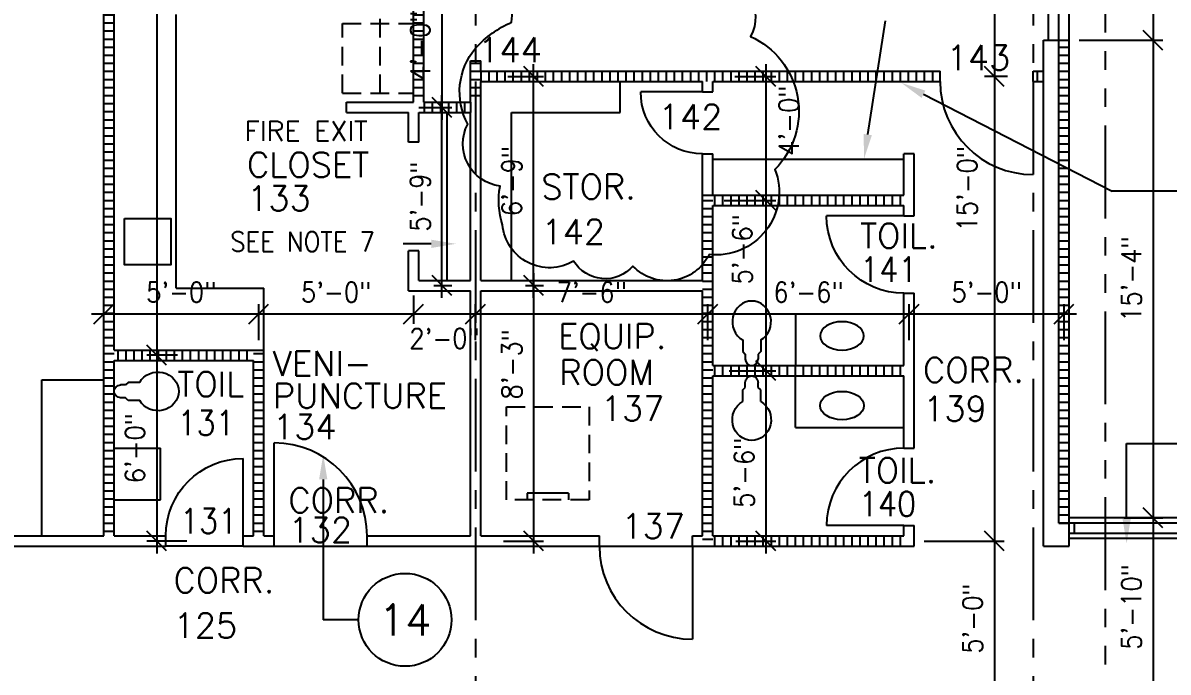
# Model space of a CAD drawing. Header units: inches. Extents: x 0 to 3828, y 0 to 2820.
# Drawn here: x 1395.7 to 1839.3, y 2059.2 to 2310.8 of the extents above; entities that cross this region are included whole.
import ezdxf
from ezdxf.enums import TextEntityAlignment as Align

# ---------------------------------------------------------------- set-up
doc = ezdxf.new("R2010")
doc.units = ezdxf.units.IN
doc.header["$LTSCALE"] = 28.8
doc.header["$MEASUREMENT"] = 0
for name, pattern in [('CENTER', [2, 1.25, -0.25, 0.25, -0.25]), ('HIDDEN', [0.375, 0.25, -0.125]), ('PHANTOM', [2.5, 1.25, -0.25, 0.25, -0.25, 0.25, -0.25])]:
    doc.linetypes.add(name, pattern=pattern)
for name, color, linetype in [('A-ANNO-DIMS', 1, 'Continuous'), ('A-ANNO-TEXT', 7, 'Continuous'), ('A-DOOR', 6, 'Continuous'), ('A-FLOR-FURN', 74, 'Continuous'), ('A-FLOR-SAN', 201, 'Continuous'), ('A-GLAZ', 5, 'Continuous'), ('A-GRID', 1, 'CENTER'), ('A-WALL', 4, 'Continuous'), ('A-WALL-PATT', 9, 'Continuous'), ('ALL-ELSE', 31, 'Continuous')]:
    doc.layers.add(name, color=color, linetype=linetype)
doc.styles.add('RS', font='romans.shx', dxfattribs={"width": 0.9})
doc.dimstyles.new('RS', dxfattribs={"dimtxt": 0.18, "dimasz": 0.18, "dimexe": 0.18, "dimexo": 0.0625, "dimgap": 0.09, "dimtad": 0, "dimtih": 1, "dimtoh": 1, "dimdec": 4, "dimzin": 0, "dimdsep": 46, "dimtxsty": 'RS', "dimcen": 0.09, "dimclrt": 7, "dimadec": 0, "dimazin": 0, "dimtfac": 1, "dimtdec": 4, "dimtofl": 0, "dimtmove": 0, "dimatfit": 3, "dimfxl": 0, "dimtolj": 1, "dimtzin": 0, "dimarcsym": 0})
doc.dimstyles.get("Standard").update_dxf_attribs({"dimtxt": 0.18, "dimasz": 0.18, "dimexe": 0.18, "dimexo": 0.0625, "dimgap": 0.09, "dimtad": 0, "dimtih": 1, "dimtoh": 1, "dimdec": 4, "dimzin": 0, "dimdsep": 46, "dimtxsty": 'Standard', "dimcen": 0.09, "dimadec": 0, "dimazin": 0, "dimtfac": 1, "dimtdec": 4, "dimtofl": 0, "dimtmove": 0, "dimatfit": 3, "dimfxl": 0, "dimtolj": 1, "dimtzin": 0, "dimarcsym": 0})
pattern_1 = [(180, (-655, -83), (-7e-16, -3.125), [])]
pattern_2 = [(90, (-655, -83), (-3.125, 7e-16), [])]

# ---------------------------------------------------------------- blocks, each defined once
blk = doc.blocks.new('C006')
blk.add_line((0, 0), (0, 36))
blk.add_arc((0, 0), 36, 0, 90)
blk = doc.blocks.new('C005')
blk.add_line((0, 0), (0, 29.98))
blk.add_arc((0, 0), 30, 0, 90)
blk = doc.blocks.new('C010')
for p, q in [((-3.5, 9.92), (-3.5, 5.46)), ((3.5, 9.92), (3.5, 5.46)), ((-3.5, 5.46), (-2.5, 4.46)), ((-2.5, 4.46), (-2.5, 2.5)), ((3.5, 5.46), (2.5, 4.46)), ((2.5, 4.46), (2.5, 2.5))]:
    blk.add_line(p, q)
blk.add_arc((0, 2.5), 2.5, 180, 0)
blk.add_ellipse((0, 17), major_axis=(0, 8), ratio=0.9375, start_param=3.627111, end_param=8.93926)
blk = doc.blocks.new('C002')
blk.add_circle((0, 0), 18)
blk = doc.blocks.new('*D67')
at = {"layer": 'A-ANNO-DIMS', "color": 0}
for p, q in [((1775.84, 2468.16), (1768.16, 2475.84)), ((1772, 2476.8), (1772, 2285.2)), ((1777.26, 2472), (1768.16, 2472)), ((1775.84, 2286.16), (1768.16, 2293.84))]:
    blk.add_line(p, q, dxfattribs=at)
at = {"layer": 'Defpoints', "color": 0}
for p in [(1781.1, 2472), (1772, 2290), (1772, 2290)]:
    blk.add_point(p, dxfattribs=at)
at = {"layer": 'A-ANNO-DIMS', "color": 7, "insert": (1763.59, 2381), "char_height": 7.68, "attachment_point": 5, "rotation": 90, "style": 'RS'}
blk.add_mtext('\\A1;15\'-0"', dxfattribs=at)
blk = doc.blocks.new('*D68')
at = {"layer": 'A-ANNO-DIMS', "color": 0}
for p, q in [((1775.84, 2286.16), (1768.16, 2293.84)), ((1772, 2294.8), (1772, 2105.2)), ((1777.16, 2290), (1768.16, 2290)), ((1775.84, 2106.16), (1768.16, 2113.84)), ((1744.84, 2110), (1775.84, 2110))]:
    blk.add_line(p, q, dxfattribs=at)
at = {"layer": 'Defpoints', "color": 0}
for p in [(1781, 2290), (1741, 2110), (1772, 2110)]:
    blk.add_point(p, dxfattribs=at)
at = {"layer": 'A-ANNO-DIMS', "color": 7, "insert": (1761.49, 2246.5), "char_height": 7.68, "attachment_point": 5, "rotation": 90, "style": 'RS'}
blk.add_mtext('\\A1;15\'-0"', dxfattribs=at)
blk = doc.blocks.new('*D69')
at = {"layer": 'A-ANNO-DIMS', "color": 0}
for p, q in [((1423.16, 2194.16), (1430.84, 2201.84)), ((1483.16, 2194.16), (1490.84, 2201.84)), ((1487, 2187.84), (1487, 2201.84)), ((1422.2, 2198), (1491.8, 2198))]:
    blk.add_line(p, q, dxfattribs=at)
at = {"layer": 'Defpoints', "color": 0}
for p in [(1427, 2198), (1487, 2198), (1487, 2184)]:
    blk.add_point(p, dxfattribs=at)
at = {"layer": 'A-ANNO-DIMS', "color": 7, "insert": (1457, 2206.41), "char_height": 7.68, "attachment_point": 5, "style": 'RS'}
blk.add_mtext('\\A1;5\'-0"', dxfattribs=at)
blk = doc.blocks.new('*D70')
at = {"layer": 'A-ANNO-DIMS', "color": 0}
for p, q in [((1547, 2205.16), (1547, 2194.16)), ((1483.16, 2194.16), (1490.84, 2201.84)), ((1487, 2187.84), (1487, 2201.84)), ((1543.16, 2194.16), (1550.84, 2201.84)), ((1482.2, 2198), (1551.8, 2198))]:
    blk.add_line(p, q, dxfattribs=at)
at = {"layer": 'Defpoints', "color": 0}
for p in [(1547, 2209), (1547, 2198), (1487, 2184)]:
    blk.add_point(p, dxfattribs=at)
at = {"layer": 'A-ANNO-DIMS', "color": 7, "insert": (1517, 2206.41), "char_height": 7.68, "attachment_point": 5, "style": 'RS'}
blk.add_mtext('\\A1;5\'-0"', dxfattribs=at)
blk = doc.blocks.new('*D71')
at = {"layer": 'A-ANNO-DIMS', "color": 0}
for p, q in [((1547, 2205.16), (1547, 2194.16)), ((1543.16, 2194.16), (1550.84, 2201.84)), ((1567.16, 2194.16), (1574.84, 2201.84)), ((1571, 2187.84), (1571, 2201.84)), ((1542.2, 2198), (1575.8, 2198))]:
    blk.add_line(p, q, dxfattribs=at)
at = {"layer": 'Defpoints', "color": 0}
for p in [(1547, 2209), (1571, 2198), (1571, 2184)]:
    blk.add_point(p, dxfattribs=at)
at = {"layer": 'A-ANNO-DIMS', "color": 7, "insert": (1559, 2188.5), "char_height": 7.68, "attachment_point": 5, "style": 'RS'}
blk.add_mtext('\\A1;2\'-0"', dxfattribs=at)
blk = doc.blocks.new('*D72')
at = {"layer": 'A-ANNO-DIMS', "color": 0}
for p, q in [((1567.16, 2194.16), (1574.84, 2201.84)), ((1571, 2187.84), (1571, 2201.84)), ((1657.16, 2194.16), (1664.84, 2201.84)), ((1661, 2187.84), (1661, 2201.84)), ((1566.2, 2198), (1665.8, 2198))]:
    blk.add_line(p, q, dxfattribs=at)
at = {"layer": 'Defpoints', "color": 0}
for p in [(1661, 2198), (1571, 2184), (1661, 2184)]:
    blk.add_point(p, dxfattribs=at)
at = {"layer": 'A-ANNO-DIMS', "color": 7, "insert": (1616, 2206.41), "char_height": 7.68, "attachment_point": 5, "style": 'RS'}
blk.add_mtext('\\A1;7\'-6"', dxfattribs=at)
blk = doc.blocks.new('*D73')
at = {"layer": 'A-ANNO-DIMS', "color": 0}
for p, q in [((1657.16, 2194.16), (1664.84, 2201.84)), ((1661, 2187.84), (1661, 2201.84)), ((1735.16, 2194.16), (1742.84, 2201.84)), ((1739, 2187.84), (1739, 2201.84)), ((1656.2, 2198), (1743.8, 2198))]:
    blk.add_line(p, q, dxfattribs=at)
at = {"layer": 'Defpoints', "color": 0}
for p in [(1739, 2198), (1661, 2184), (1739, 2184)]:
    blk.add_point(p, dxfattribs=at)
at = {"layer": 'A-ANNO-DIMS', "color": 7, "insert": (1700, 2206.41), "char_height": 7.68, "attachment_point": 5, "style": 'RS'}
blk.add_mtext('\\A1;6\'-6"', dxfattribs=at)
blk = doc.blocks.new('*D74')
at = {"layer": 'A-ANNO-DIMS', "color": 0}
for p, q in [((1735.16, 2194.16), (1742.84, 2201.84)), ((1739, 2187.84), (1739, 2201.84)), ((1795.16, 2194.16), (1802.84, 2201.84)), ((1799, 2187.84), (1799, 2201.84)), ((1734.2, 2198), (1803.8, 2198))]:
    blk.add_line(p, q, dxfattribs=at)
at = {"layer": 'Defpoints', "color": 0}
for p in [(1799, 2198), (1739, 2184), (1799, 2184)]:
    blk.add_point(p, dxfattribs=at)
at = {"layer": 'A-ANNO-DIMS', "color": 7, "insert": (1769, 2206.41), "char_height": 7.68, "attachment_point": 5, "style": 'RS'}
blk.add_mtext('\\A1;5\'-0"', dxfattribs=at)
blk = doc.blocks.new('*D75')
at = {"layer": 'A-ANNO-DIMS', "color": 0}
for p, q in [((1687.34, 2172.16), (1679.66, 2179.84)), ((1683.5, 2180.8), (1683.5, 2105.2)), ((1677.52, 2176), (1687.34, 2176)), ((1687.34, 2106.16), (1679.66, 2113.84)), ((1671.84, 2110), (1687.34, 2110))]:
    blk.add_line(p, q, dxfattribs=at)
at = {"layer": 'Defpoints', "color": 0}
for p in [(1673.68, 2176), (1668, 2110), (1683.5, 2110)]:
    blk.add_point(p, dxfattribs=at)
at = {"layer": 'A-ANNO-DIMS', "color": 7, "insert": (1675.09, 2136.5), "char_height": 7.68, "attachment_point": 5, "rotation": 90, "style": 'RS'}
blk.add_mtext('\\A1;5\'-6"', dxfattribs=at)
blk = doc.blocks.new('*D76')
at = {"layer": 'A-ANNO-DIMS', "color": 0}
for p, q in [((1687.34, 2238.16), (1679.66, 2245.84)), ((1683.5, 2246.8), (1683.5, 2171.2)), ((1674.94, 2242), (1687.34, 2242)), ((1687.34, 2172.16), (1679.66, 2179.84)), ((1669.26, 2176), (1687.34, 2176))]:
    blk.add_line(p, q, dxfattribs=at)
at = {"layer": 'Defpoints', "color": 0}
for p in [(1671.1, 2242), (1665.42, 2176), (1683.5, 2176)]:
    blk.add_point(p, dxfattribs=at)
at = {"layer": 'A-ANNO-DIMS', "color": 7, "insert": (1674.35, 2223.07), "char_height": 7.68, "attachment_point": 5, "rotation": 90, "style": 'RS'}
blk.add_mtext('\\A1;5\'-6"', dxfattribs=at)
blk = doc.blocks.new('*D77')
at = {"layer": 'A-ANNO-DIMS', "color": 0}
for p, q in [((1687.34, 2286.16), (1679.66, 2293.84)), ((1683.5, 2294.8), (1683.5, 2237.2)), ((1671.5, 2290), (1687.34, 2290)), ((1687.34, 2238.16), (1679.66, 2245.84)), ((1667.36, 2242), (1687.34, 2242))]:
    blk.add_line(p, q, dxfattribs=at)
at = {"layer": 'Defpoints', "color": 0}
for p in [(1667.66, 2290), (1663.52, 2242), (1683.5, 2242)]:
    blk.add_point(p, dxfattribs=at)
at = {"layer": 'A-ANNO-DIMS', "color": 7, "insert": (1692.37, 2272.9), "char_height": 7.68, "attachment_point": 5, "rotation": 90, "style": 'RS'}
blk.add_mtext('\\A1;4\'-0"', dxfattribs=at)
blk = doc.blocks.new('*D81')
at = {"layer": 'A-ANNO-DIMS', "color": 0}
for p, q in [((1597.34, 2205.16), (1589.66, 2212.84)), ((1593.5, 2213.8), (1593.5, 2105.2)), ((1590.37, 2209), (1597.34, 2209)), ((1597.34, 2106.16), (1589.66, 2113.84)), ((1581.84, 2110), (1597.34, 2110))]:
    blk.add_line(p, q, dxfattribs=at)
at = {"layer": 'Defpoints', "color": 0}
for p in [(1586.53, 2209), (1578, 2110), (1593.5, 2110)]:
    blk.add_point(p, dxfattribs=at)
at = {"layer": 'A-ANNO-DIMS', "color": 7, "insert": (1585.09, 2178.5), "char_height": 7.68, "attachment_point": 5, "rotation": 90, "style": 'RS'}
blk.add_mtext('\\A1;8\'-3"', dxfattribs=at)
blk = doc.blocks.new('*D82')
at = {"layer": 'A-ANNO-DIMS', "color": 0}
for p, q in [((1597.34, 2286.16), (1589.66, 2293.84)), ((1593.5, 2204.2), (1593.5, 2294.8)), ((1583.56, 2290), (1597.34, 2290)), ((1597.34, 2205.16), (1589.66, 2212.84)), ((1590.37, 2209), (1597.34, 2209))]:
    blk.add_line(p, q, dxfattribs=at)
at = {"layer": 'Defpoints', "color": 0}
for p in [(1579.72, 2290), (1593.5, 2290), (1586.53, 2209)]:
    blk.add_point(p, dxfattribs=at)
at = {"layer": 'A-ANNO-DIMS', "color": 7, "insert": (1585.09, 2249.5), "char_height": 7.68, "attachment_point": 5, "rotation": 90, "style": 'RS'}
blk.add_mtext('\\A1;6\'-9"', dxfattribs=at)
blk = doc.blocks.new('*D83')
at = {"layer": 'A-ANNO-DIMS', "color": 0}
for p, q in [((1561.84, 2274.16), (1554.16, 2281.84)), ((1558, 2204.2), (1558, 2282.8)), ((1549.07, 2278), (1561.84, 2278)), ((1561.84, 2205.16), (1554.16, 2212.84)), ((1554.87, 2209), (1561.84, 2209))]:
    blk.add_line(p, q, dxfattribs=at)
at = {"layer": 'Defpoints', "color": 0}
for p in [(1545.23, 2278), (1558, 2278), (1551.03, 2209)]:
    blk.add_point(p, dxfattribs=at)
at = {"layer": 'A-ANNO-DIMS', "color": 7, "insert": (1549.59, 2243.5), "char_height": 7.68, "attachment_point": 5, "rotation": 90, "style": 'RS'}
blk.add_mtext('\\A1;5\'-9"', dxfattribs=at)
blk = doc.blocks.new('*D90')
at = {"layer": 'A-ANNO-DIMS', "color": 0}
for p, q in [((1561.84, 2322.16), (1554.16, 2329.84)), ((1558, 2330.8), (1558, 2273.2)), ((1553.1, 2326), (1561.84, 2326)), ((1561.84, 2274.16), (1554.16, 2281.84)), ((1549.07, 2278), (1561.84, 2278))]:
    blk.add_line(p, q, dxfattribs=at)
at = {"layer": 'Defpoints', "color": 0}
for p in [(1549.26, 2326), (1545.23, 2278), (1558, 2278)]:
    blk.add_point(p, dxfattribs=at)
at = {"layer": 'A-ANNO-DIMS', "color": 7, "insert": (1549.59, 2302), "char_height": 7.68, "attachment_point": 5, "rotation": 90, "style": 'RS'}
blk.add_mtext('\\A1;4\'-0"', dxfattribs=at)
blk = doc.blocks.new('*D109')
at = {"layer": 'A-ANNO-DIMS', "color": 0}
for p, q in [((1451.34, 2468.16), (1443.66, 2475.84)), ((1447.5, 2476.8), (1447.5, 2177.2)), ((1463.56, 2472), (1443.66, 2472)), ((1451.34, 2178.16), (1443.66, 2185.84)), ((1455.5, 2182), (1443.66, 2182))]:
    blk.add_line(p, q, dxfattribs=at)
at = {"layer": 'Defpoints', "color": 0}
for p in [(1467.4, 2472), (1447.5, 2182), (1459.34, 2182)]:
    blk.add_point(p, dxfattribs=at)
at = {"layer": 'A-ANNO-DIMS', "color": 7, "insert": (1439.09, 2338.5), "char_height": 7.68, "attachment_point": 5, "rotation": 90, "style": 'RS'}
blk.add_mtext('\\A1;24\'-0"', dxfattribs=at)
blk = doc.blocks.new('*D110')
at = {"layer": 'A-ANNO-DIMS', "color": 0}
for p, q in [((1451.34, 2178.16), (1443.66, 2185.84)), ((1447.5, 2186.8), (1447.5, 2105.2)), ((1455.5, 2182), (1443.66, 2182)), ((1451.34, 2106.16), (1443.66, 2113.84)), ((1459.16, 2110), (1443.66, 2110))]:
    blk.add_line(p, q, dxfattribs=at)
at = {"layer": 'Defpoints', "color": 0}
for p in [(1459.34, 2182), (1447.5, 2110), (1463, 2110)]:
    blk.add_point(p, dxfattribs=at)
at = {"layer": 'A-ANNO-DIMS', "color": 7, "insert": (1439.09, 2146), "char_height": 7.68, "attachment_point": 5, "rotation": 90, "style": 'RS'}
blk.add_mtext('\\A1;6\'-0"', dxfattribs=at)
blk = doc.blocks.new('*D111')
at = {"layer": 'A-ANNO-DIMS', "color": 0}
for p, q in [((1837.34, 2468.16), (1829.66, 2475.84)), ((1833.5, 2476.8), (1833.5, 2299.2)), ((1804.84, 2472), (1837.34, 2472)), ((1837.34, 2300.16), (1829.66, 2307.84)), ((1804.84, 2304), (1837.34, 2304))]:
    blk.add_line(p, q, dxfattribs=at)
at = {"layer": 'Defpoints', "color": 0}
for p in [(1801, 2472), (1801, 2304), (1833.5, 2304)]:
    blk.add_point(p, dxfattribs=at)
at = {"layer": 'A-ANNO-DIMS', "color": 7, "insert": (1825.09, 2388), "char_height": 7.68, "attachment_point": 5, "rotation": 90, "style": 'RS'}
blk.add_mtext('\\A1;14\'-0"', dxfattribs=at)
blk = doc.blocks.new('*D112')
at = {"layer": 'A-ANNO-DIMS', "color": 0}
for p, q in [((1837.34, 2300.16), (1829.66, 2307.84)), ((1833.5, 2308.8), (1833.5, 2114.2)), ((1804.84, 2304), (1837.34, 2304)), ((1837.34, 2115.16), (1829.66, 2122.84)), ((1822.34, 2119), (1837.34, 2119))]:
    blk.add_line(p, q, dxfattribs=at)
at = {"layer": 'Defpoints', "color": 0}
for p in [(1801, 2304), (1818.5, 2119), (1833.5, 2119)]:
    blk.add_point(p, dxfattribs=at)
at = {"layer": 'A-ANNO-DIMS', "color": 7, "insert": (1825.09, 2211.5), "char_height": 7.68, "attachment_point": 5, "rotation": 90, "style": 'RS'}
blk.add_mtext('\\A1;15\'-4"', dxfattribs=at)
blk = doc.blocks.new('*D134')
at = {"layer": 'A-ANNO-DIMS', "color": 0}
for p, q in [((1775.84, 2106.16), (1768.16, 2113.84)), ((1772, 2114.8), (1772, 2045.2)), ((1744.84, 2110), (1775.84, 2110)), ((1744.84, 2050), (1775.84, 2050)), ((1775.84, 2046.16), (1768.16, 2053.84))]:
    blk.add_line(p, q, dxfattribs=at)
at = {"layer": 'Defpoints', "color": 0}
for p in [(1741, 2110), (1741, 2050), (1772, 2050)]:
    blk.add_point(p, dxfattribs=at)
at = {"layer": 'A-ANNO-DIMS', "color": 7, "insert": (1763.59, 2080), "char_height": 7.68, "attachment_point": 5, "rotation": 90, "style": 'RS'}
blk.add_mtext('\\A1;5\'-0"', dxfattribs=at)
blk = doc.blocks.new('_OBLIQUE')
at = {"color": 0, "linetype": 'ByBlock', "lineweight": -2}
blk.add_line((-0.5, -0.5), (0.5, 0.5), dxfattribs=at)
blk = doc.blocks.new('*D144')
at = {"layer": 'A-ANNO-DIMS', "color": 0}
for p, q in [((1822.34, 2119), (1837.34, 2119)), ((1833.5, 2119), (1833.5, 2050)), ((1844.16, 2050), (1829.66, 2050))]:
    blk.add_line(p, q, dxfattribs=at)
at = {"layer": 'Defpoints', "color": 0}
for p in [(1818.5, 2119), (1833.5, 2050), (1848, 2050)]:
    blk.add_point(p, dxfattribs=at)
at = {"layer": 'A-ANNO-DIMS', "color": 0, "xscale": 7.68, "yscale": 7.68, "zscale": 7.68}
for p, rotation in [((1833.5, 2119), 90), ((1833.5, 2050), 270)]:
    blk.add_blockref('_OBLIQUE', p, dxfattribs=dict(at, rotation=rotation))
at = {"layer": 'A-ANNO-DIMS', "color": 7, "insert": (1825.09, 2084.5), "char_height": 7.68, "attachment_point": 5, "rotation": 90, "style": 'RS'}
blk.add_mtext('\\A1;5\'-10"', dxfattribs=at)

msp = doc.modelspace()

# ---------------------------------------------------------------- hatches: boundary and pattern name
at = {"layer": 'A-WALL-PATT'}
h = msp.add_hatch(dxfattribs=at)
h.set_pattern_fill('ANSI31', color=256, scale=25, angle=135, style=0)
h.set_pattern_definition(pattern_1)
h.paths.add_polyline_path([(1431, 2180), (1431, 2193), (1431, 2458), (1427, 2458), (1427, 2112), (1431, 2112)])
h.paths.add_polyline_path([(1431, 2464), (1427, 2464), (1427, 2458), (1431, 2458)])
h = msp.add_hatch(dxfattribs=at)
h.set_pattern_fill('ANSI31', color=256, scale=25, angle=135, style=0)
h.set_pattern_definition(pattern_1)
h.paths.add_polyline_path([(1551, 2458), (1547, 2458), (1547, 2280), (1551, 2280)])
h = msp.add_hatch(dxfattribs=at)
h.set_pattern_fill('ANSI31', color=256, scale=25, angle=135, style=0)
h.set_pattern_definition(pattern_1)
h.paths.add_polyline_path([(1801, 2304), (1797, 2304), (1797, 2117), (1801, 2117)])
h = msp.add_hatch(dxfattribs=at)
h.set_pattern_fill('ANSI31', color=256, scale=25, angle=135, style=0)
h.set_pattern_definition(pattern_1)
h.paths.add_polyline_path([(1573, 2288), (1573, 2296), (1571, 2296), (1571, 2280), (1573, 2280)])
h.paths.add_polyline_path([(1571, 2296), (1569, 2296), (1569, 2280), (1571, 2280)])
h = msp.add_hatch(dxfattribs=at)
h.set_pattern_fill('ANSI31', color=256, scale=25, angle=45, style=0)
h.set_pattern_definition(pattern_2)
h.paths.add_polyline_path([(1751, 2292), (1573, 2292), (1573, 2288), (1659, 2288), (1751, 2288)])
h.paths.add_polyline_path([(1791, 2292), (1787, 2292), (1787, 2288), (1791, 2288)])
h = msp.add_hatch(dxfattribs=at)
h.set_pattern_fill('ANSI31', color=256, scale=25, angle=45, style=0)
h.set_pattern_definition(pattern_2)
h.paths.add_polyline_path([(1569, 2280), (1551, 2280), (1551, 2276), (1569, 2276)])
h = msp.add_hatch(dxfattribs=at)
h.set_pattern_fill('ANSI31', color=256, scale=25, angle=135, style=0)
h.set_pattern_definition(pattern_1)
h.paths.add_polyline_path([(1663, 2244), (1659, 2244), (1659, 2108), (1663, 2108)])
h = msp.add_hatch(dxfattribs=at)
h.set_pattern_fill('ANSI31', color=256, scale=25, angle=45, style=0)
h.set_pattern_definition(pattern_2)
h.paths.add_polyline_path([(1737, 2244), (1663, 2244), (1663, 2240), (1737, 2240)])
h = msp.add_hatch(dxfattribs=at)
h.set_pattern_fill('ANSI31', color=256, scale=25, angle=45, style=0)
h.set_pattern_definition(pattern_2)
h.paths.add_polyline_path([(1485, 2184), (1431, 2184), (1431, 2180), (1485, 2180)])
h = msp.add_hatch(dxfattribs=at)
h.set_pattern_fill('ANSI31', color=256, scale=25, angle=135, style=0)
h.set_pattern_definition(pattern_1)
h.paths.add_polyline_path([(1489, 2184), (1485, 2184), (1485, 2180), (1485, 2112), (1489, 2112)])
h = msp.add_hatch(dxfattribs=at)
h.set_pattern_fill('ANSI31', color=256, scale=25, angle=45, style=0)
h.set_pattern_definition(pattern_2)
h.paths.add_polyline_path([(1737, 2178), (1663, 2178), (1663, 2174), (1737, 2174)])
h = msp.add_hatch(dxfattribs=at)
h.set_pattern_fill('ANSI31', color=256, scale=25, angle=45, style=0)
h.set_pattern_definition(pattern_2)
h.paths.add_polyline_path([(1737, 2112), (1663, 2112), (1663, 2108), (1737, 2108)])

# ---------------------------------------------------------------- linework, layer by layer
at = {"layer": 'A-ANNO-TEXT'}
for p, q in [((1722.96549, 2267.48748), (1729.76892, 2311.53232)), ((1744.53716, 2283.10946), (1817.66667, 2245.5)), ((1847.5, 2245.5), (1817.66667, 2245.5)), ((1553.87297, 2225.16216), (1542.97297, 2225.16216)), ((1823.24739, 2118.64566), (1823.24739, 2147.74301)), ((1823.24739, 2147.74301), (1843.96074, 2147.74301)), ((1512, 2133.9), (1512, 2079.48313)), ((1525.72095, 2079.48313), (1512, 2079.48313))]:
    msp.add_line(p, q, dxfattribs=at)
at = {"layer": 'A-ANNO-TEXT', "linetype": 'PHANTOM'}
msp.add_lwpolyline([(1130, 1419), (1791, 1419, 0.414213562), (1815, 1443), (1815, 2528, 0.414213562), (1791, 2552), (1130, 2552, 0.414213562), (1106, 2528), (1106, 1443, 0.414213562)], format="xyb", close=True, dxfattribs=at)
at = {"layer": 'A-ANNO-TEXT'}
msp.add_lwpolyline([(1613.5, 2330.5, -0.455953415), (1662.5, 2327, -0.639725493), (1677.5, 2305.5, -0.524108437), (1687, 2254, -0.561243861), (1661.5, 2221, -0.521496637), (1632, 2216.5, -0.505755826), (1609, 2218.5, -0.553825225), (1581.5, 2232.5, -0.126388649), (1580.5, 2247.5, -0.524072335), (1568, 2271.5, -0.306399157), (1571, 2301, -0.103411777), (1585, 2311, -0.522301515), (1613.5, 2330.5, -11.697622372)], format="xyb", dxfattribs=at)
for points in [[(1743.80541, 2281.6866), (1745.26892, 2284.53232), (1736, 2287.5)], [(1724.54674, 2267.24323), (1721.38425, 2267.73173), (1721.5, 2258)], [(1553.87297, 2226.76216), (1553.87297, 2223.56216), (1563.47297, 2225.16216)], [(1510.4, 2133.9), (1513.6, 2133.9), (1512, 2143.5)], [(1824.84739, 2118.64566), (1821.64739, 2118.64566), (1823.24739, 2109.04566)]]:
    msp.add_solid(points, dxfattribs=at)
at = {"layer": 'A-DOOR'}
for p, q in [((1481, 2108), (1451, 2108)), ((1493, 2108), (1529, 2108)), ((1619, 2108), (1655, 2108))]:
    msp.add_line(p, q, dxfattribs=at)
at = {"layer": 'A-FLOR-FURN', "linetype": 'HIDDEN'}
for p, q in [((1534, 2283.5), (1534, 2464)), ((1519.5, 2283.5), (1519.5, 2310.5)), ((1519.5, 2310.5), (1547, 2310.5)), ((1519.5, 2283.5), (1547, 2283.5))]:
    msp.add_line(p, q, dxfattribs=at)
at = {"layer": 'A-FLOR-FURN'}
for p, q in [((1455, 2208), (1455, 2314)), ((1627, 2276), (1627, 2288)), ((1585, 2211), (1585, 2276)), ((1585, 2276), (1627, 2276)), ((1455, 2208), (1489, 2208)), ((1489, 2184), (1489, 2208)), ((1403, 2112), (1403, 2172.5)), ((1403, 2172.5), (1427, 2172.5)), ((1591, 2128.5), (1591, 2126)), ((1607, 2128.5), (1607, 2126))]:
    msp.add_line(p, q, dxfattribs=at)
msp.add_lwpolyline([(1435, 2235), (1453, 2235), (1453, 2217), (1435, 2217)], close=True, dxfattribs=at)
at = {"layer": 'A-FLOR-FURN', "linetype": 'HIDDEN'}
msp.add_lwpolyline([(1583, 2162), (1615, 2162), (1615, 2126), (1583, 2126)], close=True, dxfattribs=at)
at = {"layer": 'A-FLOR-FURN'}
msp.add_lwpolyline([(1607, 2128.5), (1591, 2128.5)], dxfattribs=at)
at = {"layer": 'A-FLOR-SAN', "extrusion": (0, 0, -1)}
msp.add_ellipse((1713, 2189.5), major_axis=(8.5, 0), ratio=0.647058824, dxfattribs=at)
at = {"layer": 'A-FLOR-SAN'}
msp.add_ellipse((1713, 2162.5), major_axis=(8.5, 0), ratio=0.647058824, dxfattribs=at)
at = {"layer": 'A-GLAZ'}
for p, q in [((1949, 2119), (1801, 2119)), ((1951, 2117), (1801, 2117)), ((1803, 2113), (1803, 2117)), ((1949, 2113), (1801, 2113)), ((1949, 2111), (1801, 2111))]:
    msp.add_line(p, q, dxfattribs=at)
at = {"layer": 'A-GRID'}
for p, q in [((1571, 2518.5), (1571, 1144)), ((1787, 2518.5), (1787, 1325.5))]:
    msp.add_line(p, q, dxfattribs=at)
at = {"layer": 'A-WALL'}
for p, q in [((1801, 2108), (1801, 2472)), ((1797, 2117), (1797, 2468)), ((1427, 2112), (1427, 2464)), ((1431, 2184), (1431, 2464)), ((1547, 2280), (1547, 2464)), ((1551, 2280), (1551, 2464)), ((1793, 2304), (1793, 2451)), ((1791, 2304), (1801, 2304)), ((1791, 2108), (1791, 2304)), ((1569, 2280), (1569, 2296)), ((1569, 2296), (1573, 2296)), ((1573, 2292), (1573, 2296)), ((1573, 2292), (1751, 2292)), ((1751, 2288), (1751, 2292)), ((1787, 2292), (1791, 2292)), ((1787, 2288), (1787, 2292)), ((1573, 2288), (1659, 2288)), ((1573, 2211), (1573, 2288)), ((1659, 2284), (1659, 2288)), ((1663, 2288), (1751, 2288)), ((1663, 2284), (1663, 2288)), ((1787, 2288), (1791, 2288)), ((1659, 2284), (1663, 2284)), ((1521, 2276), (1521, 2280)), ((1521, 2280), (1547, 2280)), ((1521, 2276), (1545, 2276)), ((1545, 2264.5), (1545, 2276)), ((1549, 2264.5), (1549, 2276)), ((1549, 2276), (1569, 2276)), ((1551, 2280), (1569, 2280)), ((1569, 2211), (1569, 2276)), ((1549, 2264.5), (1545, 2264.5)), ((1659, 2260), (1663, 2260)), ((1659, 2211), (1659, 2260)), ((1663, 2244), (1663, 2260)), ((1737, 2244), (1737, 2260)), ((1741, 2260), (1737, 2260)), ((1741, 2236), (1741, 2260)), ((1659, 2244), (1737, 2244)), ((1663, 2178), (1663, 2240)), ((1663, 2240), (1737, 2240)), ((1737, 2236), (1737, 2240)), ((1737, 2236), (1741, 2236)), ((1545, 2207), (1545, 2222.5)), ((1549, 2222.5), (1545, 2222.5)), ((1549, 2211), (1549, 2222.5)), ((1549, 2211), (1569, 2211)), ((1573, 2211), (1659, 2211)), ((1545, 2207), (1569, 2207)), ((1569, 2112), (1569, 2207)), ((1573, 2112), (1573, 2207)), ((1573, 2207), (1659, 2207)), ((1659, 2112), (1659, 2207)), ((1737, 2178), (1737, 2206)), ((1737, 2206), (1741, 2206)), ((1741, 2146), (1741, 2206)), ((1431, 2184), (1489, 2184)), ((1489, 2112), (1489, 2184)), ((1431, 2112), (1431, 2180)), ((1431, 2180), (1485, 2180)), ((1485, 2112), (1485, 2180)), ((1663, 2178), (1737, 2178)), ((1663, 2112), (1663, 2174)), ((1663, 2174), (1737, 2174)), ((1737, 2146), (1737, 2174)), ((1737, 2146), (1741, 2146)), ((1801, 2117), (1797, 2117)), ((1344, 2112), (1427, 2112)), ((1431, 2112), (1451, 2112)), ((1451, 2108), (1451, 2112)), ((1481, 2112), (1485, 2112)), ((1481, 2108), (1481, 2112)), ((1489, 2112), (1493, 2112)), ((1493, 2108), (1493, 2112)), ((1529, 2112), (1569, 2112)), ((1529, 2108), (1529, 2112)), ((1573, 2112), (1619, 2112)), ((1619, 2108), (1619, 2112)), ((1655, 2112), (1659, 2112)), ((1655, 2108), (1655, 2112)), ((1663, 2112), (1737, 2112)), ((1737, 2112), (1737, 2116)), ((1737, 2116), (1741, 2116)), ((1741, 2108), (1741, 2116)), ((1344, 2108), (1451, 2108)), ((1481, 2108), (1493, 2108)), ((1529, 2108), (1619, 2108)), ((1655, 2108), (1741, 2108)), ((1791, 2108), (1801, 2108))]:
    msp.add_line(p, q, dxfattribs=at)
at = {"layer": 'A-WALL-PATT'}
msp.add_line((1569, 2280), (1569, 2276), dxfattribs=at)
at = {"layer": 'ALL-ELSE'}
for p, q in [((1560, 2211), (1560, 2276)), ((1663, 2258), (1737, 2258)), ((1695, 2198), (1695, 2178)), ((1695, 2198), (1737, 2198)), ((1695, 2154), (1695, 2174)), ((1695, 2154), (1737, 2154)), ((1431, 2146), (1449, 2146)), ((1449, 2126), (1449, 2146)), ((1431, 2126), (1449, 2126))]:
    msp.add_line(p, q, dxfattribs=at)

# ---------------------------------------------------------------- block references
at = {"layer": 'A-ANNO-TEXT'}
msp.add_blockref('C002', (1543.72095, 2079.48313), dxfattribs=at)
at = {"layer": 'A-DOOR'}
for name, p, rotation in [('C006', (1787, 2288), 180), ('C005', (1737, 2116), 90), ('C006', (1655, 2108), 180)]:
    msp.add_blockref(name, p, dxfattribs=dict(at, rotation=rotation))
at = {"layer": 'A-DOOR', "xscale": -0.8, "yscale": 0.8, "zscale": 0.8, "rotation": 90}
msp.add_blockref('C005', (1659, 2284), dxfattribs=at)
at = {"layer": 'A-DOOR', "xscale": -1, "rotation": 90}
msp.add_blockref('C005', (1737, 2236), dxfattribs=at)
at = {"layer": 'A-DOOR'}
msp.add_blockref('C006', (1493, 2112), dxfattribs=at)
at = {"layer": 'A-DOOR', "xscale": -1}
msp.add_blockref('C005', (1481, 2112), dxfattribs=at)
at = {"layer": 'A-FLOR-SAN'}
msp.add_blockref('C010', (1678, 2178), dxfattribs=at)
at = {"layer": 'A-FLOR-SAN', "xscale": -1}
for p, rotation in [((1431, 2168), 270), ((1678, 2174), 180)]:
    msp.add_blockref('C010', p, dxfattribs=dict(at, rotation=rotation))

# ---------------------------------------------------------------- texts
at = {"layer": 'A-ANNO-TEXT', "style": 'RS'}
for s, height, p in [('144', 9.6, (1572, 2295.5)), ('143', 9.6, (1753.5, 2292.5)), ('142', 9.6, (1641.93973, 2269.55468)), ('FIRE EXIT', 7.68, (1481.5, 2265)), ('CLOSET', 9.6, (1482.5, 2251)), ('STOR.', 9.6, (1596.5, 2242.5)), ('133', 9.6, (1482.5, 2238)), ('142', 9.6, (1596.5, 2225)), ('TOIL.', 9.6, (1720, 2223.5)), ('EQUIP.', 9.6, (1603, 2184.59462)), ('VENI-', 9.6, (1492.5, 2174)), ('ROOM', 9.6, (1603.5, 2170.59462)), ('CORR.', 9.6, (1744.3824, 2171.5)), ('TOIL', 9.6, (1455.5, 2166)), ('PUNCTURE', 9.6, (1492.5, 2161.5)), ('137', 9.6, (1619.5, 2156.59462)), ('139', 9.6, (1744.3824, 2156.5)), ('134', 9.6, (1492.5, 2149.5)), ('TOIL.', 9.6, (1719.5, 2132.59462)), ('CORR.', 9.6, (1498.5, 2121)), ('132', 9.6, (1498.5, 2109.5)), ('137', 9.6, (1627.5, 2111)), ('CORR.', 9.6, (1454, 2090)), ('125', 9.6, (1454, 2072.5))]:
    msp.add_text(s, height=height, dxfattribs=at).set_placement(p)
at = {"layer": 'A-ANNO-TEXT', "style": 'RS', "width": 0.9}
for s, height, p in [('SEE NOTE 7', 7.68, (1475.97297, 2222.16216)), ('141', 9.6, (1720, 2210.5)), ('131', 9.6, (1455.5, 2151)), ('140', 9.6, (1719.5, 2119.59462)), ('131', 9.6, (1456.5, 2113))]:
    msp.add_text(s, height=height, dxfattribs=at).set_placement(p)
at = {"layer": 'A-ANNO-TEXT', "style": 'RS'}
msp.add_text('14', height=12, dxfattribs=at).set_placement((1543.72095, 2079.48313), align=Align.MIDDLE)

# ---------------------------------------------------------------- dimensions: what is measured, and where the dimension line sits
at = {"layer": 'A-ANNO-DIMS'}
dim = msp.add_linear_dim(base=(1447.5, 2182), p1=(1467.39556, 2472), p2=(1459.34, 2182), angle=90, text='24\'-0"', dimstyle='RS', override={"dimscale": 96, "dimtxt": 0.08, "dimasz": 0.08, "dimexe": 0.04, "dimexo": 0.04, "dimgap": 0.04, "dimtad": 1, "dimtih": 0, "dimtoh": 0, "dimzin": 7, "dimlunit": 4, "dimtsz": 0.04, "dimdle": 0.05, "dimtmove": 2}, dxfattribs=at)
dim.commit()
dim.dimension.update_dxf_attribs({"geometry": '*D109', "text_midpoint": (1439.08857, 2338.5), "dimtype": 160})
for base, p1, p2, text, dimstyle, override, picture, middle in [((1772, 2290), (1781.1, 2472), (1772, 2290), '15\'-0"', 'RS', {"dimscale": 96, "dimtxt": 0.08, "dimasz": 0.08, "dimexe": 0.04, "dimexo": 0.04, "dimgap": 0.04, "dimtad": 1, "dimtih": 0, "dimtoh": 0, "dimzin": 7, "dimlunit": 4, "dimtsz": 0.04, "dimdle": 0.05, "dimtmove": 2}, '*D67', (1763.58857, 2381)), ((1833.5, 2119), (1801, 2304), (1818.5, 2119), '15\'-4"', 'RS', {"dimscale": 96, "dimtxt": 0.08, "dimasz": 0.08, "dimexe": 0.04, "dimexo": 0.04, "dimgap": 0.04, "dimtad": 1, "dimtih": 0, "dimtoh": 0, "dimzin": 7, "dimlunit": 4, "dimtsz": 0.04, "dimdle": 0.05, "dimtmove": 2}, '*D112', (1825.08857, 2211.5)), ((1833.5, 2050), (1818.5, 2119), (1848, 2050), '5\'-10"', 'Standard', {"dimscale": 96, "dimtxt": 0.08, "dimasz": 0.08, "dimexe": 0.04, "dimexo": 0.04, "dimgap": 0.04, "dimtad": 1, "dimtih": 0, "dimtoh": 0, "dimzin": 3, "dimlunit": 4, "dimtxsty": 'RS', "dimblk": 'OBLIQUE', "dimclrt": 7, "dimtofl": 1, "dimtmove": 2}, '*D144', (1825.08857, 2084.5))]:
    dim = msp.add_linear_dim(base=base, p1=p1, p2=p2, angle=90, text=text, dimstyle=dimstyle, override=override, dxfattribs=at)
    dim.commit()
    dim.dimension.update_dxf_attribs({"geometry": picture, "text_midpoint": middle})
for base, p1, p2, angle, picture, middle in [((1833.5, 2304), (1801, 2472), (1801, 2304), 90, '*D111', (1825.08857, 2388)), ((1558, 2278), (1549.26132, 2326), (1545.23004, 2278), 90, '*D90', (1549.58857, 2302)), ((1593.5, 2290), (1586.525, 2209), (1579.72222, 2290), 270, '*D82', (1585.08857, 2249.5)), ((1558, 2278), (1551.025, 2209), (1545.23004, 2278), 270, '*D83', (1549.58857, 2243.5)), ((1447.5, 2110), (1459.34, 2182), (1463, 2110), 90, '*D110', (1439.08857, 2146)), ((1772, 2050), (1741, 2110), (1741, 2050), 90, '*D134', (1763.58857, 2080))]:
    dim = msp.add_linear_dim(base=base, p1=p1, p2=p2, angle=angle, dimstyle='RS', override={"dimscale": 96, "dimtxt": 0.08, "dimasz": 0.08, "dimexe": 0.04, "dimexo": 0.04, "dimgap": 0.04, "dimtad": 1, "dimtih": 0, "dimtoh": 0, "dimzin": 7, "dimlunit": 4, "dimtsz": 0.04, "dimdle": 0.05, "dimtmove": 2}, dxfattribs=at)
    dim.commit()
    dim.dimension.update_dxf_attribs({"geometry": picture, "text_midpoint": middle})
for base, p1, p2, picture, middle in [((1683.5, 2242), (1667.65556, 2290), (1663.52222, 2242), '*D77', (1692.37152, 2272.89737)), ((1772, 2110), (1781, 2290), (1741, 2110), '*D68', (1761.48571, 2246.5)), ((1683.5, 2176), (1671.1, 2242), (1665.41667, 2176), '*D76', (1674.3458, 2223.06784)), ((1593.5, 2110), (1586.525, 2209), (1578, 2110), '*D81', (1585.08857, 2178.5)), ((1683.5, 2110), (1673.68333, 2176), (1668, 2110), '*D75', (1675.08857, 2136.5))]:
    dim = msp.add_linear_dim(base=base, p1=p1, p2=p2, angle=90, dimstyle='RS', override={"dimscale": 96, "dimtxt": 0.08, "dimasz": 0.08, "dimexe": 0.04, "dimexo": 0.04, "dimgap": 0.04, "dimtad": 1, "dimtih": 0, "dimtoh": 0, "dimzin": 7, "dimlunit": 4, "dimtsz": 0.04, "dimdle": 0.05, "dimtmove": 2}, dxfattribs=at)
    dim.commit()
    dim.dimension.update_dxf_attribs({"geometry": picture, "text_midpoint": middle, "dimtype": 160})
for base, p1, p2, picture, middle in [((1487, 2198), (1427, 2198), (1487, 2184), '*D69', (1457, 2206.41143)), ((1547, 2198), (1487, 2184), (1547, 2209), '*D70', (1517, 2206.41143)), ((1661, 2198), (1571, 2184), (1661, 2184), '*D72', (1616, 2206.41143)), ((1739, 2198), (1661, 2184), (1739, 2184), '*D73', (1700, 2206.41143)), ((1799, 2198), (1739, 2184), (1799, 2184), '*D74', (1769, 2206.41143))]:
    dim = msp.add_linear_dim(base=base, p1=p1, p2=p2, dimstyle='RS', override={"dimscale": 96, "dimtxt": 0.08, "dimasz": 0.08, "dimexe": 0.04, "dimexo": 0.04, "dimgap": 0.04, "dimtad": 1, "dimtih": 0, "dimtoh": 0, "dimzin": 7, "dimlunit": 4, "dimtsz": 0.04, "dimdle": 0.05, "dimtmove": 2}, dxfattribs=at)
    dim.commit()
    dim.dimension.update_dxf_attribs({"geometry": picture, "text_midpoint": middle})
dim = msp.add_linear_dim(base=(1571, 2198), p1=(1547, 2209), p2=(1571, 2184), dimstyle='RS', override={"dimscale": 96, "dimtxt": 0.08, "dimasz": 0.08, "dimexe": 0.04, "dimexo": 0.04, "dimgap": 0.04, "dimtad": 1, "dimtih": 0, "dimtoh": 0, "dimzin": 7, "dimlunit": 4, "dimtsz": 0.04, "dimdle": 0.05, "dimtmove": 2}, dxfattribs=at)
dim.commit()
dim.dimension.update_dxf_attribs({"geometry": '*D71', "text_midpoint": (1559, 2188.5), "dimtype": 160})

doc.saveas('drawing.dxf')
